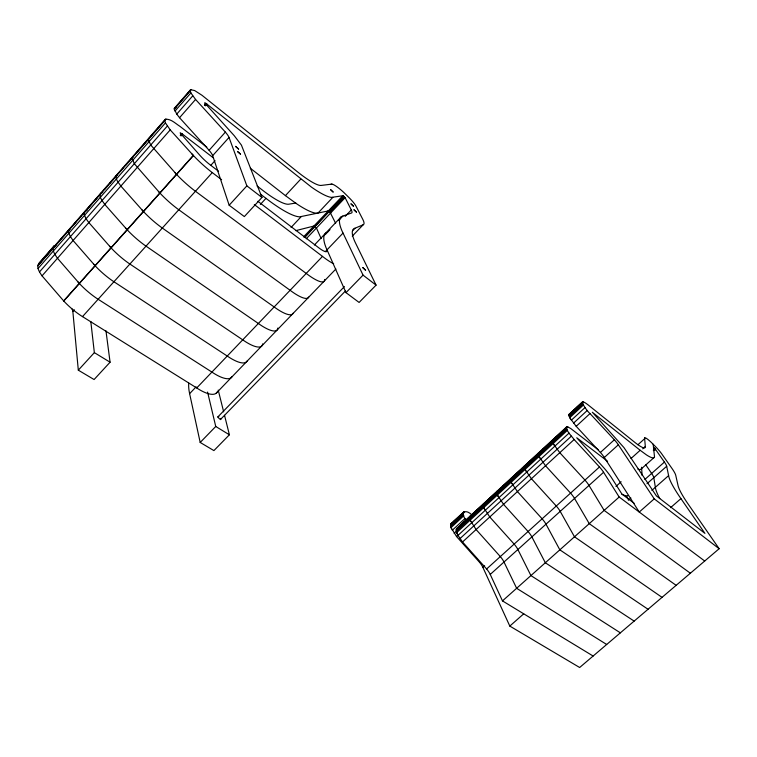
<?xml version="1.0" encoding="UTF-8"?>
<svg xmlns="http://www.w3.org/2000/svg" width="757" height="757" viewBox="0 0 757 757"><rect width="100%" height="100%" fill="white"/><g stroke="black" fill="none" stroke-linecap="round" stroke-linejoin="round"><path stroke-width="1.14" d="M466.52 520.712C459.83 513.369 464.703 508.032 471.772 514.817M457.294 534.007C456.291 532.247 455.023 527.828 458.363 527.97M451.598 528.963L450.708 526.484L450.85 523.986L463.975 511.779M451.04 527.591L456.556 536.543L479.465 562.214A10.002 3.019 48.1 0 1 482.89 567.39L509.811 626.086L579.654 667.504L719.15 548.721L654.237 498.854L618.346 444.785A10.409 1.665 47 0 0 614.362 439.779L590.006 413.577C586.855 411.127 576.427 395.996 587.697 404.569L634.527 442.126A37.017 5.413 46.8 0 0 645.324 446.516L642.74 448.835M174.28 108.961L176.75 114.108L179.541 117.714L209.112 150.302A13.948 3.047 42.4 0 1 212.679 155.658L229.163 205.232L244.341 216.587L261.96 197.473L246.867 185.872L229.03 137.433A14.014 2.81 42.7 0 0 225.378 132.115L195.561 99.451L190.887 92.922L190.158 90.821L190.556 89.686L194.644 90.547L201.977 95.278L297.227 171.621A47.521 8.545 43.5 0 0 321.176 185.427L331.926 184.102M570.494 418.981L568.781 414.694L582.635 401.816M704.701 561.022L619.169 497.027L603.584 472.283A10.872 1.997 47.3 0 0 599.478 466.974L574.128 439.524C571.421 435.691 566.917 432.086 566.406 427.185L567.797 426.901L570.806 428.576L598.153 449.667M176.343 107.598L174.375 108.26L174.498 110.002M217.136 392.079A30.545 10.797 42.6 0 1 196.725 387.963L81.094 315.735A35.882 12.935 40 0 1 64.922 302.251L63.777 301.021L193.423 155.554L170.211 129.892L165.442 122.908L164.771 120.609L165.3 119.284C170.855 118.584 175.492 123.571 179.892 126.315L206.85 147.161M52.943 247.813L53.851 246.11L55.895 245.363M63.777 301.021L42.042 275.851C39.951 272.766 35.068 266.19 39.828 263.36L70.401 228.396C65.802 231.197 71.167 237.556 73.079 240.508L95.164 265.811M38.427 264.439L40.31 262.111M38.437 264.401L54.741 245.609M38.768 263.427L53.851 246.11M174.375 108.26L190.556 89.686M191.19 89.496L174.299 108.942L190.158 90.821M38.2 264.751L165.3 119.284M73.505 224.848L75.832 222.189M78.16 219.521L81.264 215.972M82.816 214.193L91.9 203.813M93.385 202.1L97.123 197.832M99.366 195.268L101.608 192.704L102.734 192.562M104.627 189.25L107.645 185.796M109.907 183.213L112.925 179.759M115.187 177.166L117.449 174.574L116.635 174.952C114.364 178.756 119.057 183.014 120.865 186.08L143.508 211.563M120.505 171.082L123.552 167.6M125.842 164.979L128.898 161.487M130.422 159.746L133.469 156.254L132.03 158.062L134.32 163.72L159.964 193.101M135.777 153.614L166.02 119.029M37.85 265.783L164.771 120.609M174.962 111.128L190.887 92.922M38.039 268.508L165.442 122.908M176.75 114.108L192.732 95.865M39.468 271.943L167.297 126.078M179.541 117.714L195.561 99.451M42.042 275.851L170.211 129.892M204.428 105.053L206.207 103.548L311.496 187.149A64.619 11.62 43.5 0 0 331.613 197.388L343.063 195.713L345.126 197.7L351.541 210.427A20.117 3.643 44.1 0 1 351.693 212.925L341.918 216.417A106.415 20.382 45.1 0 0 341.927 230.753L363.048 275.132L376.068 285.134L359.102 302.45L345.996 292.647L325.974 247.473A105.914 22.114 45 0 1 326.579 232.55L327.611 232.144M204.702 105.261L206.207 103.548M205.45 105.838L206.954 104.135M180.251 135.38L181.812 133.611L213.512 157.986M181.046 135.967L182.607 134.197M63.664 300.889L193.3 155.422M209.112 150.302L225.378 132.115M105.961 330.809L110.077 362.206L94.095 379.541L78.312 370.173L72.861 311.572L74.432 309.821M212.679 155.658L229.03 137.433M211.089 165.026L215.026 160.635M82.485 316.634L212.272 172.596L221.612 179.702M78.312 370.173L94.351 352.639L90.802 321.479M229.163 205.232L246.867 185.872M260.37 204.418L265.962 198.362L269.785 201.23A68.073 14.033 43.1 0 0 299.753 216.833L328.538 210.872L329.352 211.525M250.302 168.215L285.417 195.628L300.775 179.097M291.085 227.431L301.144 216.71M332.825 197.35L317.949 213.133L316.691 213.228A64.317 12.614 43.3 0 1 296.214 203.51L285.417 195.628M303.5 236.941L342.893 195.618M304.645 237.206L343.517 196.082M304.768 237.32L343.64 196.195M335.635 223.296L330.043 212.225L344.444 197.009M306.235 238.796L345.126 197.7M314.41 245.003L341.047 216.985M325.217 234.661L330.024 229.608M338.871 220.296L342.893 216.067M345.116 216.436L351.305 209.935M224.526 415.3L229.399 434.783L213.909 450.595L200.189 442.457L189.619 393.659L196.139 386.827M325.396 251.542L342.997 233.118M196.725 387.963L322.491 256.396A31.756 6.87 43.9 0 0 333.657 263.748M352.563 230.753L354.986 228.226L363.199 224.753A36.828 6.671 44.1 0 0 362.688 219.161L355.96 206.084A13.692 2.413 44.2 0 0 349.658 198.239L343.792 192.439A17.354 3.066 44.2 0 0 332.342 184.169L331.017 184.216M352.26 236.165L363.199 224.753M216.218 393.214L335.89 269M217.685 417.098L344.444 286.562M220.344 419.624L345.523 290.925M200.189 442.457L215.745 426.475L207.569 392.05M345.996 292.647L363.048 275.132M450.85 523.986L463.558 512.205M568.781 414.694L582.398 402.071M453.585 521.734L464.571 511.552M569.037 414.41L574.572 409.632M577.118 407.266L583.051 401.768M450.604 524.629L463.331 512.839M568.734 415.177L582.37 402.535M458.591 517.797L460.284 516.236M450.557 525.462L463.303 513.653M568.886 415.858L582.549 403.207M450.708 526.484L463.483 514.656M569.226 416.728L582.918 404.058M451.049 527.62L463.814 515.706M654.237 498.854L639.249 512.054L604.313 457.483A10.361 1.817 47.1 0 0 600.386 452.459L576.191 426.314L569.737 417.722L583.429 404.995M452.26 530.288L465.082 518.431M571.327 420.211L585.076 407.503M456.462 528.736L566.671 426.863M457.55 528.008L470.863 515.697L469.823 516.397L469.586 517.93L470.759 521.582M472.548 514.145L500.386 488.435M502.941 486.07L520.059 470.258M521.781 468.668L538.218 453.49M542.372 449.658L567.144 426.778M456.216 529.427L566.35 427.705M482.559 505.619L486.76 501.74M513.066 477.449L514.788 475.869M527.667 463.965L524.346 466.028L525.746 470.892M562.839 431.49L567.797 426.901M456.178 530.316L566.501 428.453M454.143 533.344L566.861 429.38M573.522 423.144L587.318 410.417M456.708 532.587L567.372 430.392M456.556 536.543L458.278 534.953M576.191 426.314L590.006 413.577M593.119 656.035L502.478 600.897L490.233 574.431A10.522 3.17 48.3 0 0 486.609 568.98L462.536 541.984L457.994 535.398L569.037 433.089M459.982 538.615L571.336 436.183M462.536 541.984L574.128 439.524M600.386 452.459L614.362 439.779M482.89 567.39L484.641 565.81M604.313 457.483L618.346 444.785M486.609 568.98L599.478 466.974M490.233 574.431L603.584 472.283M637.943 444.728L644.642 438.7L644.642 437.801A13.825 1.94 47.1 0 1 651.143 442.258L655.666 446.753A10.92 1.533 47.1 0 1 661.713 453.84L671.639 467.949A29.192 4.182 47.1 0 1 675.755 475.368L677.931 485.029A72.161 10.267 47.8 0 0 688.567 504.692L719.15 548.721M631.016 458.496L640.167 450.273L646.383 454.843A50.322 7.362 46.8 0 0 654.502 456.717L653.168 444.227M653.338 450.131L654.777 448.314L664.788 462.622A15.954 2.29 47.1 0 1 666.633 465.99L668.819 476.664A86.033 12.244 47.8 0 0 679.18 496.081L704.928 533.382L656.414 495.92L623.986 447.642L592.305 412.224L640.167 450.273M653.452 450.32C657.861 450.311 653.783 446.81 653.565 447.718M653.622 450.472L655.297 448.967M653.726 450.585L655.401 449.081M615.961 486.401L621.137 481.774M641.255 468.962L654.266 457.342M502.478 600.897L619.169 497.027M644.86 479.455L664.409 462.082M628.338 500.263L630.884 498.011M646.998 483.714L666.69 466.246M651.862 490.404L668.611 475.614M509.811 626.086L523.73 613.823M670.579 507.663L680.922 498.626M55.034 245.968C50.35 248.779 55.479 255.251 57.475 258.269L79.39 283.506M101.608 192.704C97.208 195.467 103.056 201.599 104.769 204.418L127.223 229.844M328.027 210.985L328.576 210.891M149.659 137.736L148.315 139.439L150.719 145.003L176.608 174.432M451.286 523.532L452.686 523.267M511.467 478.197L510.549 478.774L510.445 480.203L511.836 483.723M539.079 452.695L538.255 453.188L538.246 454.531L539.779 457.957M295.769 230.648L314.221 225.955L316.454 227.999L321.138 238.55M295.836 203.027L288.9 204.182A50.057 10.314 43.1 0 1 262.632 190.272L257.049 185.967M87.074 210.455C80.734 211.525 86.714 219.946 88.834 222.558L111.109 247.918M485.076 503.301L483.695 503.519L483.089 504.607L484.348 509.064M498.589 490.82L497.245 491L496.687 492.05L498.04 496.441M553.736 439.893L552.563 439.902L552.184 440.782L553.916 444.917M569.482 414.344L570.106 414.486M94.351 352.639L110.077 362.206M215.745 426.475L229.399 434.783M606.688 644.481L516.643 588.293L504.001 562.025A10.57 3.028 48.2 0 0 500.32 556.584L476.087 529.54L470.135 520.106M620.362 632.833L530.922 575.585L517.883 549.516A10.607 2.886 48 0 0 514.145 544.094L489.76 516.993L483.695 507.597M634.148 621.1L545.324 562.763L531.878 536.912A10.655 2.744 47.9 0 0 528.074 531.499L503.537 504.342L497.368 495.04M205.932 103.349L204.645 102.886L234.235 135.683L241.436 145.136L261.96 197.473M648.039 609.271L559.839 549.837L545.986 524.194A10.693 2.602 47.8 0 0 542.126 518.81L517.428 491.586L511.136 482.275M181.812 133.611L180.119 132.91L200.274 155.762A17.487 3.87 42.4 0 0 210.115 164.808L218.546 171.243M662.034 597.358L574.487 536.798L560.208 511.372A10.74 2.451 47.6 0 0 556.281 506.007L531.423 478.727L525.036 469.51M676.143 585.341L589.249 523.655L574.544 498.456A10.787 2.299 47.5 0 0 570.56 493.1L545.542 465.763L539.041 456.594M690.365 573.229L604.143 510.398L589.003 485.426A10.835 2.148 47.4 0 0 584.962 480.089L559.783 452.695L553.14 443.526M634.167 503.282L621.942 494.084L611.069 477.005A26.183 4.797 47.3 0 0 604.427 468.46L576.73 437.764L607.587 461.297M254.305 204.551L322.491 256.396M257.882 201.296L318.763 247.804A15.717 3.397 43.9 0 0 326.977 249.876M260.342 194.029L265.962 198.362M212.272 172.596L210.919 171.555A37.386 8.28 42.4 0 1 194.634 156.822L191.852 153.86M330.043 212.225L329.248 211.421L330.724 212.916M175.047 172.738L177.8 175.69A37.188 8.914 42.1 0 0 194.085 190.253L306.216 273.419A31.595 7.4 43.8 0 0 324.677 279.456M158.421 191.407L161.156 194.36A36.989 9.529 41.8 0 0 177.422 208.762L290.101 290.272A31.444 7.911 43.6 0 0 308.714 297.028M141.966 209.888L144.691 212.821A36.8 10.125 41.6 0 0 160.938 227.062L274.157 306.964A31.292 8.422 43.4 0 0 293.082 313.256M125.7 228.16L128.397 231.084A36.61 10.712 41.3 0 0 144.634 245.173L258.364 323.485A31.132 8.914 43.3 0 0 277.923 327.999M109.595 246.252L112.273 249.157A36.421 11.289 41 0 0 128.501 263.095L242.723 339.836A30.99 9.396 43.1 0 0 262.641 343.867M93.66 264.146L96.328 267.041A36.241 11.857 40.7 0 0 112.528 280.828L227.242 356.036A30.838 9.869 42.9 0 0 247.085 361.004M77.895 281.85L80.545 284.736A36.052 12.405 40.3 0 0 96.735 298.372L211.903 372.075A30.687 10.333 42.8 0 0 232.039 376.617M645.797 464.845L651.995 473.986A15.888 2.489 47.2 0 1 653.764 477.402L655.543 488.397A85.711 13.314 48 0 0 659.763 498.589M376.068 285.134L355.516 243.016A89.231 17.07 45.1 0 1 354.986 228.226M456.698 532.559L457.994 535.398M218.224 390.092L223.665 411.865M189.619 393.659L189.099 390.886A101.608 36.336 44.4 0 1 188.73 383.156M644.586 437.962L645.324 446.516M641.548 467.23L642.125 475.472M220.76 418.432A1.836 0.672 43.4 0 1 220.098 419.113A1.836 0.672 43.4 0 1 218.215 417.325A1.836 0.672 43.4 0 1 218.877 416.643M72.01 308.951A13.323 4.949 39.6 0 1 72.861 311.572M628.159 495.504A52.176 9.396 47.1 0 1 621.894 494.226M626.682 496.469A15.774 2.877 47.5 0 1 628.064 499.147M641.529 468.299A50.142 8.005 46.9 0 1 637.896 469.16M365.584 270.202L362.821 267.637L365.584 270.202M356.443 212.111L354.021 209.831L356.443 212.111M353.405 206.169L351.011 203.898L353.405 206.169M333.089 192.004L330.629 189.685L333.089 192.004M240.527 154.163L237.509 151.504L240.527 154.163M238.606 149.053L235.607 146.404L238.606 149.053"/></g></svg>
